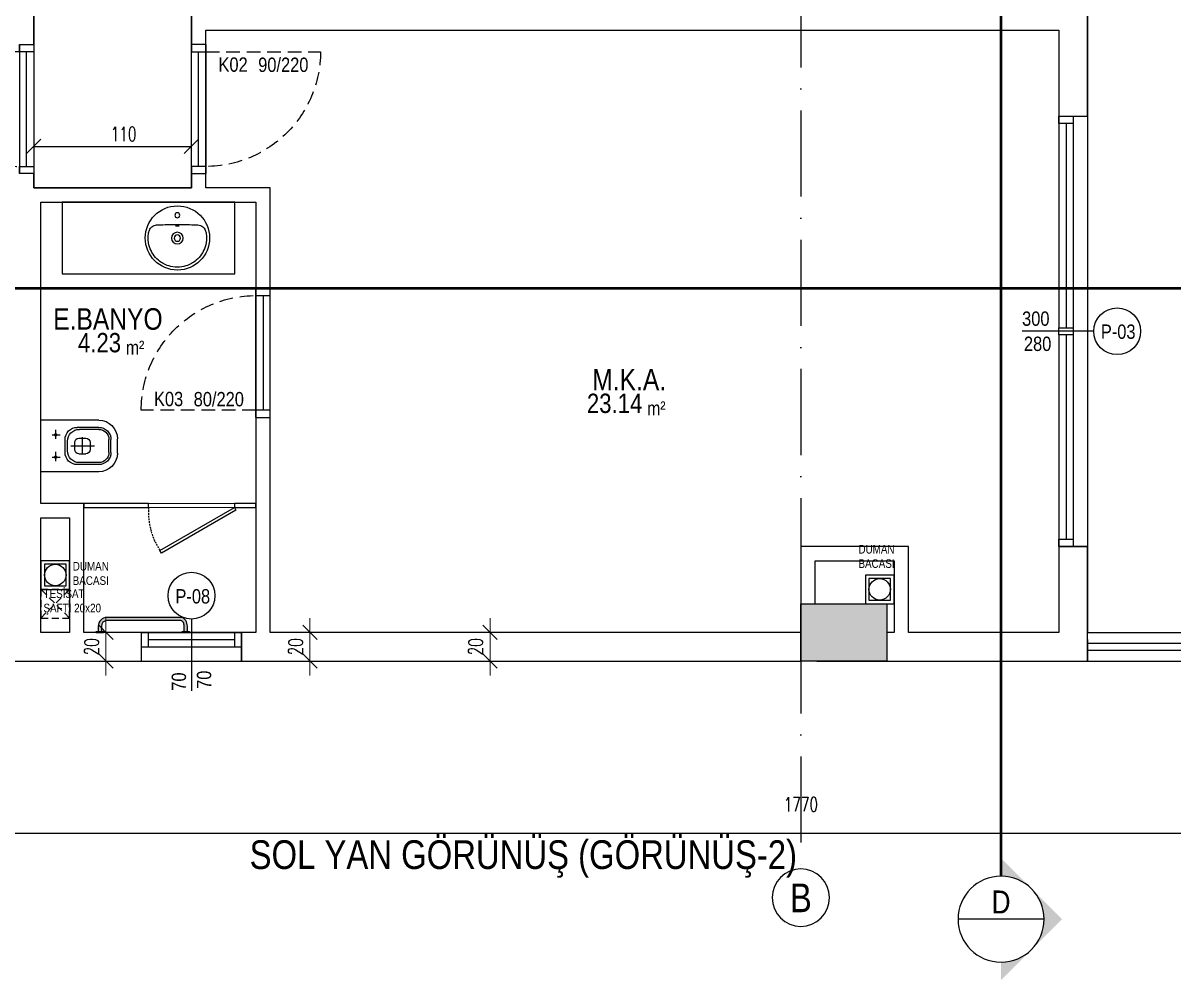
# Model space of a CAD drawing. Header units: millimetres. Extents: x 82776 to 137242, y 11666 to 27998.
# Drawn here: x 99342 to 100144, y 12901 to 13568 of the extents above; entities that cross this region are included whole.
import ezdxf
from ezdxf.enums import TextEntityAlignment as Align
from ezdxf.xclip import XClip

# ---------------------------------------------------------------- set-up
doc = ezdxf.new("R2010")
doc.units = ezdxf.units.MM
doc.header["$XCLIPFRAME"] = 0
for name, pattern in [('( Hidden )', [0.375, 0.25, -0.125]), ('ACAD_ISO10W100', [18, 12, -3, 0, -3]), ('DASHED', [15, 10, -5]), ('GC5102G0200$0$HIDDEN', [9.525, 6.35, -3.175])]:
    doc.linetypes.add(name, pattern=pattern)
doc.layers.add('0_IFC_Area', color=100, linetype='Continuous', plot=False)
for name, color, linetype in [('0_IFC_Dimension_Exterior_50', 253, 'Continuous'), ('0_IFC_Dimension_Interior_Horizontal_50', 253, 'Continuous'), ('0_IFC_Door_Text', 11, 'Continuous'), ('0_IFC_Elevation_3', 21, 'Continuous'), ('0_IFC_Elevation_5', 252, 'Continuous'), ('0_IFC_Grid', 14, 'ACAD_ISO10W100'), ('0_IFC_Grid_Text_100', 14, 'Continuous'), ('0_IFC_Hatch_Structure', 251, 'Continuous'), ('0_IFC_Notation_Section_50', 10, 'Continuous'), ('0_IFC_Room_Text(No)_50', 12, 'Continuous'), ('0_IFC_Text_Explanation_50', 231, 'Continuous'), ('0_IFC_Window_Text', 60, 'Continuous'), ('1_IFC_Concrete_Section', 50, 'Continuous'), ('1_IFC_Door', 83, 'Continuous'), ('2_IFC_Handrail', 181, 'Continuous'), ('2_IFC_Wall', 130, 'Continuous'), ('3_IFC_Window', 136, 'Continuous'), ('5_IFC_Mechanical_Shaft', 132, 'Continuous'), ('6_IFC_Furniture_WC', 64, 'Continuous'), ('6_IFC_Medical_Furniture', 187, 'Continuous')]:
    doc.layers.add(name, color=color, linetype=linetype)
doc.layers.add('0_IFC_Dimension_Interior_Vertical_50', color=253, linetype='Continuous', lineweight=0)
doc.styles.add('ARIAL-NARROW', font='ARIALN.TTF')
doc.styles.add('IFC_TEXT', font='ARIALN.TTF')
doc.styles.add('IFC_TEXT_DIM', font='romans.shx', dxfattribs={"width": 0.7})
doc.dimstyles.new('IFC_Dim50', dxfattribs={"dimtxt": 10, "dimasz": 10, "dimexe": 0.00125, "dimexo": 0.000625, "dimgap": 5, "dimtad": 1, "dimdec": 4, "dimrnd": 0.5, "dimzin": 9, "dimtxsty": 'IFC_TEXT_DIM', "dimblk": 'OBLIQUE', "dimcen": -2.5, "dimclrd": 256, "dimclre": 256, "dimclrt": 256, "dimazin": 0, "dimtfac": 1, "dimtdec": 4, "dimtix": 1, "dimtmove": 1, "dimatfit": 3, "dimfxl": 5, "dimfxlon": 1, "dimtfillclr": 256, "dimlwd": -1, "dimlwe": 5, "dimarcsym": 0})

# ---------------------------------------------------------------- blocks, each defined once
blk = doc.blocks.new('E-F_STR')
at = {"layer": '0_IFC_Hatch_Structure', "transparency": 33554687}
h = blk.add_hatch(dxfattribs=at)
h.set_pattern_fill('ANSI33', color=256, angle=90)
h.set_pattern_definition([(135, (-98472.608, -14205.3425), (-4.49012806, -4.49012806), []), (135, (-98472.608, -14200.8524), (-4.49012806, -4.49012806), [3.175, -1.5875])])
h.paths.add_polyline_path([(1770, 0), (1730, 0), (1730, 60), (1770, 60)])
h.paths.add_polyline_path([(915, 40), (915, 0), (855, 0), (855, 40)])
h.paths.add_polyline_path([(0, 0), (40, 0), (40, 60), (0, 60)])
h.paths.add_polyline_path([(0, 690), (40, 690), (40, 750), (0, 750)])
h.paths.add_polyline_path([(0, 1170), (40, 1170), (40, 1230), (0, 1230)])
h.paths.add_polyline_path([(855, 1190), (855, 1230), (915, 1230), (915, 1190)])
h.paths.add_polyline_path([(915, 750), (915, 710), (855, 710), (855, 750)])
h.paths.add_polyline_path([(1770, 690), (1730, 690), (1730, 750), (1770, 750)])
h.paths.add_polyline_path([(1770, 1170), (1730, 1170), (1730, 1230), (1770, 1230)])
at = {"layer": '1_IFC_Concrete_Section'}
blk.add_lwpolyline([(915, 40), (915, 0), (855, 0), (855, 40)], close=True, dxfattribs=at)
blk = doc.blocks.new('DUMAN BACASI')
at = {"layer": '0_IFC_Elevation_5'}
blk.add_lwpolyline([(-17.5, -2), (-17.5, -17), (-2.5, -17), (-2.5, -2)], close=True, dxfattribs=at)
blk.add_circle((-10, -9.5), 7.5, dxfattribs=at)
at = {"layer": '2_IFC_Wall'}
blk.add_lwpolyline([(-20, -19.5), (0, -19.5), (0, 0.5), (-20, 0.5)], close=True, dxfattribs=at)
blk = doc.blocks.new('E-F_K1_SAFT')
at = {"layer": '5_IFC_Mechanical_Shaft', "linetype": '( Hidden )', "ltscale": 20, "transparency": 33554687}
blk.add_lwpolyline([(295, -530), (315, -530), (315, -510), (295, -510)], close=True, dxfattribs=at)
for points in [[(295, -530), (315, -510)], [(315, -530), (295, -510)]]:
    blk.add_lwpolyline(points, dxfattribs=at)
at = {"rotation": 179.9999999999864}
for p in [(295, -509.5), (870, -519.5)]:
    blk.add_blockref('DUMAN BACASI', p, dxfattribs=at)
at = {"layer": '0_IFC_Text_Explanation_50', "char_height": 6, "attachment_point": 1, "style": 'IFC_TEXT'}
for insert in [(865.19, -479.02), (317.18, -490.87)]:
    blk.add_mtext_dynamic_manual_height_columns('\\pxql;DUMAN\\PBACASI', width=93.331, gutter_width=12.5, heights=[0], dxfattribs=dict(at, insert=insert))
at = {"layer": '0_IFC_Text_Explanation_50', "insert": (296.81, -510), "char_height": 6, "attachment_point": 1, "rotation": 359.97974, "style": 'IFC_TEXT'}
blk.add_mtext_dynamic_manual_height_columns('\\pxql;TESİSAT \\PŞAFTI 20x20', width=93.331, gutter_width=12.5, heights=[0], dxfattribs=at)
blk = doc.blocks.new('*U478')
at = {"layer": '0_IFC_Room_Text(No)_50'}
h = blk.add_hatch(color=256, dxfattribs=at)
h.paths.add_polyline_path([(-1061, 0), (-530, -530, -0.414214), (-530, 530)])
h.paths.add_polyline_path([(-530, 530, -0.198912), (0, 750), (0, 1061)])
h.paths.add_polyline_path([(-530, -530), (0, -1061), (0, -750, -0.198912)])
at = {"layer": '0_IFC_Room_Text(No)_50', "linetype": 'Continuous'}
blk.add_line((-750, 0), (750, 0), dxfattribs=at)
blk.add_circle((0, 0), 750, dxfattribs=at)
at = {"layer": '0_IFC_Room_Text(No)_50', "style": 'IFC_TEXT'}
blk.add_attdef('NO', text='', height=400, dxfattribs=at).set_placement((0, 100), align=Align.CENTER)
for p in [(0, -100), (0, -374)]:
    blk.add_attdef('SHEET', text='', height=200, dxfattribs=at).set_placement(p, align=Align.TOP_CENTER)
blk = doc.blocks.new('E-F_KESIT YERLERI')
at = {"layer": '0_IFC_Notation_Section_50', "linetype": 'DASHED', "ltscale": 3, "const_width": 2}
for points in [[(-121.72, -189.35), (-121.72, 1340.65)], [(-1266.36, 220.65), (803.64, 220.65)]]:
    blk.add_lwpolyline(points, dxfattribs=at)
ref = blk.add_blockref('*U478', (-121.72, -219.35), dxfattribs=dict(xscale=-0.0400000000259542, yscale=0.0400000000259542, zscale=0.0400000000259542))
ref.add_attrib('NO', 'D', dxfattribs={"layer": '0_IFC_Room_Text(No)_50', "height": 16, "style": 'IFC_TEXT'}).set_placement((-121.72, -215.35), align=Align.CENTER)
at = {"layer": '0_IFC_Notation_Section_50', "transparency": 33554687, "insert": (-645.8, -164.35), "char_height": 20, "attachment_point": 1, "style": 'IFC_TEXT'}
blk.add_mtext_dynamic_manual_height_columns('\\pxql;SOL YAN GÖRÜNÜŞ (GÖRÜNÜŞ-2)', width=515.9971, gutter_width=12.5, heights=[0], dxfattribs=at)
blk = doc.blocks.new('*U1504')
at = {"layer": '0_IFC_Hatch_Structure'}
blk.add_lwpolyline([(0, 0), (-90, 0)], dxfattribs=at)
at = {"layer": '1_IFC_Door', "linetype": 'GC5102G0200$0$HIDDEN', "ltscale": 1.5}
blk.add_lwpolyline([(-5, 0), (-5, 80)], dxfattribs=at)
at = {"layer": '1_IFC_Door'}
for points in [[(-85, 0), (-85, -10), (-90, -10), (-90, 0), (-85, 0)], [(-85, -5), (-5, -5), (-5, 0), (-85, 0)]]:
    blk.add_lwpolyline(points, dxfattribs=at)
blk.add_lwpolyline([(-5, -10), (-5, 0), (0, 0), (0, -10)], close=True, dxfattribs=at)
at = {"layer": '1_IFC_Door', "linetype": 'GC5102G0200$0$HIDDEN', "ltscale": 1.5}
blk.add_arc((-5, 0), 80, 90, 180, dxfattribs=at)
blk = doc.blocks.new('*U348')
blk.add_wipeout([(-40, 0), (-40, -50), (80.28, -50), (80.28, 0)]).dxf.layer = '6_IFC_Furniture_WC'
at = {"layer": '6_IFC_Furniture_WC'}
blk.add_lwpolyline([(-40, 0), (80.28, 0), (80.28, -50), (-40, -50)], close=True, dxfattribs=at)
blk.add_wipeout([(22.35, -24.94), (21.92, -29.31), (20.65, -33.51), (18.58, -37.39), (15.79, -40.79), (12.4, -43.57), (8.52, -45.64), (4.32, -46.92), (-0.05, -47.35), (-4.43, -46.93), (-8.63, -45.65), (-12.51, -43.58), (-15.91, -40.79), (-18.7, -37.4), (-20.77, -33.52), (-22.05, -29.31), (-22.48, -24.94), (-22.05, -20.57), (-20.77, -16.36), (-18.7, -12.48), (-15.91, -9.09), (-12.51, -6.3), (-8.63, -4.23), (-4.43, -2.95), (-0.05, -2.52), (4.32, -2.96), (8.52, -4.23), (12.4, -6.31), (15.79, -9.09), (18.58, -12.49), (20.65, -16.36), (21.92, -20.57)])
at = {"layer": '6_IFC_Furniture_WC', "transparency": 33554687}
for centre, radius in [((0, -9.1), 1.75), ((0, -25), 4.09), ((0, -25), 2.25)]:
    blk.add_circle(centre, radius, dxfattribs=at)
for centre, radius, start, end in [((-0.06, -24.94), 22.41, 270.15806, 269.78442), ((-13.46, -23.08), 7.33, 90.36626, 118.81175), ((1.99, -572.43), 556.9, 90.20479, 91.59511), ((-1.99, -572.43), 556.9, 88.40489, 89.79521), ((13.46, -23.08), 7.33, 61.18825, 89.63374), ((-0.04, -25.02), 20.29, 169.73903, 180.20517), ((-11.41, -22.6), 8.67, 154.51138, 172.0909), ((-14.24, -21.69), 5.74, 118.76137, 150.62501), ((14.24, -21.69), 5.74, 29.37499, 61.23863), ((11.41, -22.6), 8.67, 7.9091, 25.48862), ((0.04, -25.02), 20.29, 359.79483, 10.26097), ((0.07, -24.98), 20.4, 180.13244, 197.48669), ((-0.08, -25.05), 20.23, 197.41634, 229.82642), ((0.08, -25.05), 20.23, 310.17358, 342.58366), ((-0.07, -24.98), 20.4, 342.51331, 359.86756), ((0.02, -24.98), 20.34, 229.74643, 252.69384), ((0.01, -25.05), 20.27, 252.65288, 269.97242), ((-0.01, -25.05), 20.27, 270.02758, 287.34712), ((-0.02, -24.98), 20.34, 287.30616, 310.25357)]:
    blk.add_arc(centre, radius, start, end, dxfattribs=at)
blk.add_ellipse((-0.01, -16.36), major_axis=(-1.19, 0), ratio=0.133501, dxfattribs=at)
blk = doc.blocks.new('*U362')
blk.add_wipeout([(0, 110), (0, -10), (90, -10), (90, 110)]).dxf.layer = '6_IFC_Furniture_WC'
at = {"layer": '6_IFC_Furniture_WC', "color": 252, "lineweight": 0, "true_color": 0x939598}
blk.add_lwpolyline([(90, -10), (0, -10), (0, 110), (90, 110)], close=True, dxfattribs=at)
at = {"layer": '6_IFC_Furniture_WC'}
for points in [[(90, 65), (90, 110), (87, 110), (87, 65)], [(85.27, 4), (55.27, 55.96), (57, 56.96), (87, 5)], [(90, -10), (90, 5), (87, 5), (87, -10)]]:
    blk.add_lwpolyline(points, close=True, dxfattribs=at)
at = {"layer": '6_IFC_Furniture_WC', "color": 252, "lineweight": 0, "true_color": 0x939598}
blk.add_lwpolyline([(87, 65), (87, 5)], dxfattribs=at)
at = {"layer": '6_IFC_Furniture_WC', "linetype": '( Hidden )', "ltscale": 5}
blk.add_arc((84.6, 13.96), 51.1, 87.30852, 122.69148, dxfattribs=at)
blk = doc.blocks.new('IFC_KLOZET')
blk.add_wipeout([(-18, 0), (18, 0), (18, -40.35), (18, -40.35), (17.95, -41.27), (17.9, -41.81), (17.6, -43.5), (16.51, -46.28), (15.18, -48.38), (14.47, -49.21), (14.19, -49.54), (12.92, -50.64), (12.19, -51.18), (11.5, -51.6), (10.02, -52.33), (8.68, -52.8), (7.64, -53.07), (6.85, -53.22), (6.19, -53.29), (5.31, -53.35), (-5, -53.35), (-6.46, -53.26), (-7.8, -53.03), (-9.49, -52.53), (-9.98, -52.34), (-10.98, -51.87), (-11.97, -51.28), (-13.44, -50.15), (-13.71, -49.96), (-14.2, -49.48), (-15.06, -48.5), (-15.97, -47.22), (-17.03, -45.04), (-17.5, -43.67), (-17.76, -42.49), (-17.9, -41.27), (-18, -40.35)]).dxf.layer = '6_IFC_Furniture_WC'
at = {"layer": '6_IFC_Furniture_WC'}
for p, q in [((-18, -40.35), (-18, 0)), ((18, -40.35), (18, 0)), ((-7.75, -7.81), (-7.75, -13.52)), ((7.75, -7.81), (7.75, -13.52)), ((-5, -10.35), (-11.35, -10.35)), ((10.5, -10.35), (4.15, -10.35)), ((4.5, -16.85), (-4.5, -16.85)), ((3.3, -18.53), (-3.3, -18.53)), ((2.38, -23.55), (-2.38, -23.55)), ((0, -20.91), (0, -37.32)), ((-13, -40.35), (-13, -25.35)), ((-11.6, -40.35), (-11.6, -26.83)), ((5.46, -28.95), (-6.14, -28.95)), ((-5.38, -26.55), (-5.38, -31.35)), ((5.38, -26.55), (5.38, -31.35)), ((11.6, -40.35), (11.6, -26.83)), ((13, -40.35), (13, -25.35)), ((-2.38, -34.35), (2.38, -34.35)), ((4.5, -47.45), (-4.5, -47.45)), ((5, -53.35), (-5, -53.35)), ((4.5, -48.85), (-4.5, -48.85))]:
    blk.add_line(p, q, dxfattribs=at)
blk.add_lwpolyline([(18, 0), (-18, 0)], dxfattribs=at)
for centre in [(-7.75, -10.35), (7.75, -10.35)]:
    blk.add_circle(centre, 0.75, dxfattribs=at)
for centre, radius, start, end in [((-7.75, -10.35), 0.75, 90, 270), ((-7.75, -10.35), 0.75, 270, 90), ((7.75, -10.35), 0.75, 90, 270), ((7.75, -10.35), 0.75, 270, 90), ((-4.5, -25.35), 8.5, 90, 180), ((-3.3, -26.83), 8.3, 90, 180), ((-2.38, -26.55), 3, 90, 180), ((2.38, -26.55), 3, 0, 90), ((3.3, -26.83), 8.3, 0, 90), ((4.5, -25.35), 8.5, 0, 90), ((-2.38, -31.35), 3, 180, 270), ((2.38, -31.35), 3, 270, 0), ((-5, -40.35), 13, 180, 270), ((-4.5, -40.35), 8.5, 180, 270), ((-4.5, -40.35), 7.1, 180, 270), ((4.5, -40.35), 8.5, 270, 0), ((4.5, -40.35), 7.1, 270, 0), ((5, -40.35), 13, 270, 0)]:
    blk.add_arc(centre, radius, start, end, dxfattribs=at)
blk = doc.blocks.new('IFC_VITRA TUTUNMA BARI 60CM')
at = {"layer": '6_IFC_Medical_Furniture', "true_color": 0xffffff}
h = blk.add_hatch(color=7, dxfattribs=at)
h.dxf.hatch_style = 1
h.paths.add_polyline_path([(1.42, -28.02), (1.85, -27.29), (2.11, -26.52), (2.2, -25.73), (2.2, 25.73, 0.414214), (-3.9, 31.83), (-7.5, 31.83), (-7.5, 29.63), (-3.9, 29.63, -0.414214), (0, 25.73), (0, -25.73), (-0.07, -26.17), (-0.25, -26.57), (-0.54, -26.94), (-0.92, -27.28), (-1.39, -27.58), (-1.94, -27.83), (-2.56, -28.01), (-3.22, -28.13), (-3.9, -28.17), (-7.5, -28.17), (-7.5, -30.37), (-3.9, -30.37), (-2.83, -30.3), (-1.79, -30.09), (-0.82, -29.74), (0.06, -29.27), (0.81, -28.69)])
h.paths.add_polyline_path([(-7.6, 28.13, 0.414214), (-7.5, 28.23), (-7.5, 33.24, 0.414214), (-7.6, 33.34), (-8.2, 33.34), (-8.2, 28.13)])
h.paths.add_polyline_path([(-7.6, -31.87, 0.414214), (-7.5, -31.77), (-7.5, -26.76, 0.414214), (-7.6, -26.66), (-8.2, -26.66), (-8.2, -31.87)])
at = {"layer": '6_IFC_Medical_Furniture'}
for p, q in [((-8.2, 33.34), (-8.2, 28.13)), ((-8.2, 33.34), (-7.6, 33.34)), ((-7.5, 33.24), (-7.5, 28.23)), ((-8.2, 28.13), (-7.6, 28.13)), ((-3.9, 31.83), (-7.5, 31.83)), ((-3.9, 29.63), (-7.5, 29.63)), ((0, -25.73), (0, 25.73)), ((2.2, -25.73), (2.2, 25.73)), ((-8.2, -26.66), (-7.6, -26.66)), ((-8.2, -26.66), (-8.2, -31.87)), ((-8.2, -31.87), (-7.6, -31.87)), ((-7.5, -26.76), (-7.5, -31.77)), ((-7.5, -28.17), (-3.9, -28.17)), ((-7.5, -30.37), (-3.9, -30.37)), ((2.11, -26.52), (2.2, -25.73))]:
    blk.add_line(p, q, dxfattribs=at)
for points in [[(-3.9, -28.17), (-3.22, -28.13), (-2.56, -28.01), (-1.94, -27.83), (-1.39, -27.58), (-0.92, -27.28), (-0.54, -26.94), (-0.25, -26.57), (-0.07, -26.17), (0, -25.73)], [(-3.9, -30.37), (-2.83, -30.3), (-1.79, -30.09), (-0.82, -29.74), (0.06, -29.27), (0.81, -28.69), (1.42, -28.02), (1.85, -27.29), (2.11, -26.52)]]:
    blk.add_lwpolyline(points, dxfattribs=at)
for centre, radius, start, end in [((-7.6, 33.24), 0.1, 0, 90), ((-7.6, 28.23), 0.1, 270, 0), ((-3.9, 25.73), 6.1, 0, 90), ((-3.9, 25.73), 3.9, 0, 90), ((-7.6, -26.76), 0.1, 0, 90), ((-7.6, -31.77), 0.1, 270, 0)]:
    blk.add_arc(centre, radius, start, end, dxfattribs=at)
blk = doc.blocks.new('E_K1_PLAN')
at = {"layer": '0_IFC_Elevation_3'}
for points in [[(1055, 15), (1055, 0), (1770, 0), (1770, 1230), (1055, 1230)], [(1055, 20), (1750, 20), (1750, 1210), (1055, 1210)]]:
    blk.add_lwpolyline(points, dxfattribs=at)
at = {"layer": '2_IFC_Handrail'}
for points in [[(1055, 12.5), (1500, 12.5)], [(1055, 7.5), (1500, 7.5)]]:
    blk.add_lwpolyline(points, dxfattribs=at)
at = {"layer": '2_IFC_Wall'}
for points in [[(320, 430), (320, 590)], [(430, 550), (430, 430)], [(430, 340), (430, 330), (320, 330)], [(320, 330), (320, 340)], [(855, 20), (485, 20), (485, 169.9)], [(865, 40), (865, 70), (920, 70), (920, 20), (915, 20)]]:
    blk.add_lwpolyline(points, dxfattribs=at)
blk.add_lwpolyline([(345, 20), (325, 20), (325, 100), (345, 100)], close=True, dxfattribs=at)
at = {"transparency": 33554687, "rotation": 90}
blk.add_blockref('*U1504', (310, 430), dxfattribs=at)
at = {"transparency": 33554687}
for p, xscale, rotation in [((440, 430), -1, 270), ((475, 169.9), -1.00000000000001, 90)]:
    blk.add_blockref('*U1504', p, dxfattribs=dict(at, xscale=xscale, rotation=rotation))
at = {"xscale": -1}
blk.add_blockref('*U348', (420.14, 320), dxfattribs=at)
at = {"xscale": -1.000000000000006, "rotation": 90}
blk.add_blockref('IFC_KLOZET', (325, 150), dxfattribs=at)
at = {"rotation": 90}
blk.add_blockref('*U362', (465, 20), dxfattribs=at)
at = {"layer": '2_IFC_Wall'}
for points in [[(915, 0), (1055, 0), (1055, 1230), (0, 1230), (0, 870)], [(0, 769.96), (0, 0), (855, 0)], [(440, 430), (440, 440), (1035, 440), (1035, 20), (930, 20), (930, 80), (855, 80), (855, 40)], [(485, 259.9), (485, 330), (440, 330), (440, 340)], [(475, 169.9), (475, 20), (355, 20), (355, 110), (325, 110), (325, 320), (475, 320), (475, 259.9)]]:
    blk.add_lwpolyline(points, dxfattribs=at)
at = {"rotation": 90}
blk.add_blockref('IFC_VITRA TUTUNMA BARI 60CM', (396.77, 28.2), dxfattribs=at)
blk = doc.blocks.new('0_IFC_DOOR_TAG_50')
at = {"layer": '0_IFC_Door_Text', "style": 'IFC_TEXT'}
for tag, p in [('DOOR_TYPE', (0, 0)), ('DOOR_SIZE', (27.7, 0))]:
    blk.add_attdef(tag, p, '', height=10, dxfattribs=at)
blk = doc.blocks.new('E_K1_KAPI POZU')
at = {"transparency": 33554687}
ref = blk.add_blockref('0_IFC_DOOR_TAG_50', (-848.38, 860.44), dxfattribs=dict(at, xscale=-1, rotation=180))
ref.add_attrib('DOOR_TYPE', 'K01', (-848.38, 850.57), dxfattribs={"layer": '0_IFC_Door_Text', "height": 10, "style": 'IFC_TEXT'})
ref.add_attrib('DOOR_SIZE', '100/220', (-820.67, 850.44), dxfattribs={"layer": '0_IFC_Door_Text', "height": 10, "style": 'IFC_TEXT'})
ref = blk.add_blockref('0_IFC_DOOR_TAG_50', (-430.51, 748.56), dxfattribs=dict(at, xscale=-1, rotation=180))
ref.add_attrib('DOOR_TYPE', 'K02', (-430.51, 738.69), dxfattribs={"layer": '0_IFC_Door_Text', "height": 10, "style": 'IFC_TEXT'})
ref.add_attrib('DOOR_SIZE', '90/220', (-402.81, 738.56), dxfattribs={"layer": '0_IFC_Door_Text', "height": 10, "style": 'IFC_TEXT'})
ref = blk.add_blockref('0_IFC_DOOR_TAG_50', (-639.25, 671.32), dxfattribs=dict(at, xscale=-1, rotation=180))
ref.add_attrib('DOOR_TYPE', 'K03', (-639.25, 661.45), dxfattribs={"layer": '0_IFC_Door_Text', "height": 10, "style": 'IFC_TEXT'})
ref.add_attrib('DOOR_SIZE', '80/220', (-611.55, 661.32), dxfattribs={"layer": '0_IFC_Door_Text', "height": 10, "style": 'IFC_TEXT'})
ref = blk.add_blockref('0_IFC_DOOR_TAG_50', (-431.26, 631.16), dxfattribs=dict(at, xscale=-1, rotation=180))
ref.add_attrib('DOOR_TYPE', 'K02', (-431.26, 621.29), dxfattribs={"layer": '0_IFC_Door_Text', "height": 10, "style": 'IFC_TEXT'})
ref.add_attrib('DOOR_SIZE', '90/220', (-403.56, 621.16), dxfattribs={"layer": '0_IFC_Door_Text', "height": 10, "style": 'IFC_TEXT'})
ref = blk.add_blockref('0_IFC_DOOR_TAG_50', (-636.93, 420.86), dxfattribs=dict(at, xscale=-1, rotation=180))
ref.add_attrib('DOOR_TYPE', 'K02', (-636.93, 410.99), dxfattribs={"layer": '0_IFC_Door_Text', "height": 10, "style": 'IFC_TEXT'})
ref.add_attrib('DOOR_SIZE', '90/220', (-609.23, 410.86), dxfattribs={"layer": '0_IFC_Door_Text', "height": 10, "style": 'IFC_TEXT'})
ref = blk.add_blockref('0_IFC_DOOR_TAG_50', (-431.16, 420.86), dxfattribs=dict(at, xscale=-1, rotation=180))
ref.add_attrib('DOOR_TYPE', 'K02', (-431.16, 410.99), dxfattribs={"layer": '0_IFC_Door_Text', "height": 10, "style": 'IFC_TEXT'})
ref.add_attrib('DOOR_SIZE', '90/220', (-403.46, 410.86), dxfattribs={"layer": '0_IFC_Door_Text', "height": 10, "style": 'IFC_TEXT'})
ref = blk.add_blockref('0_IFC_DOOR_TAG_50', (-476.15, 187.65), dxfattribs=dict(at, xscale=-1, rotation=180))
ref.add_attrib('DOOR_TYPE', 'K03', (-476.15, 177.78), dxfattribs={"layer": '0_IFC_Door_Text', "height": 10, "style": 'IFC_TEXT'})
ref.add_attrib('DOOR_SIZE', '80/220', (-448.45, 177.65), dxfattribs={"layer": '0_IFC_Door_Text', "height": 10, "style": 'IFC_TEXT'})
blk = doc.blocks.new('0_IFC_ROOM_TEXT_50')
at = {"layer": '0_IFC_Room_Text(No)_50', "insert": (13.22, -40.02), "char_height": 9.625, "attachment_point": 1, "style": 'IFC_TEXT'}
blk.add_mtext_dynamic_manual_height_columns('m²', width=16.6949, gutter_width=6.88, heights=[0], dxfattribs=at)
at = {"layer": '0_IFC_Room_Text(No)_50', "style": 'IFC_TEXT'}
blk.add_attdef('ROOM_NUMBER', text='', height=7.7, dxfattribs=at).set_placement((0.68, -10.73), align=Align.CENTER)
blk.add_attdef('ROOM_NAME', text='', height=13.47, dxfattribs=at).set_placement((0.68, -24.84), align=Align.MIDDLE_CENTER)
blk.add_attdef('AREA', text='', height=13.47, dxfattribs=at).set_placement((9.85, -49.66), align=Align.RIGHT)
at = {"layer": '0_IFC_Text_Explanation_50', "style": 'IFC_TEXT', "flags": 1}
for tag, p in [('DÖŞEME:', (-41.09, -64.38)), ('DUVAR:', (-41.09, -75.48)), ('TAVAN:', (-41.09, -86.74))]:
    blk.add_attdef(tag, p, '', height=7.7, dxfattribs=at)
blk = doc.blocks.new('E_K1_ALAN')
at = {"layer": '0_IFC_Area'}
for points in [[(235, 0), (930, 0), (930, 1190), (235, 1190)], [(-500, 310), (-390, 310), (-390, 685), (-500, 685)], [(-335, 0), (-335, 310), (-380, 310), (-380, 420), (215, 420), (215, 0), (110.02, 0), (109.98, 60), (35, 60), (35, 0)], [(-345, 0), (-465, 0), (-465, 90), (-495, 90), (-495, 300), (-345, 300)]]:
    blk.add_lwpolyline(points, close=True, dxfattribs=at)
ref = blk.add_blockref('0_IFC_ROOM_TEXT_50', (-448.96, 243.44))
ref.add_attrib('ROOM_NAME', 'E.BANYO', dxfattribs={"layer": '0_IFC_Room_Text(No)_50', "height": 15, "style": 'IFC_TEXT'}).set_placement((-448.27, 218.59), align=Align.MIDDLE_CENTER)
ref.add_attrib('AREA', '4.23', dxfattribs={"layer": '0_IFC_Room_Text(No)_50', "height": 13.475, "style": 'IFC_TEXT'}).set_placement((-439.11, 195.34), align=Align.RIGHT)
ref = blk.add_blockref('0_IFC_ROOM_TEXT_50', (-85.42, 201.12))
ref.add_attrib('ROOM_NAME', 'M.K.A.', dxfattribs={"layer": '0_IFC_Room_Text(No)_50', "height": 15, "style": 'IFC_TEXT'}).set_placement((-84.73, 176.28), align=Align.MIDDLE_CENTER)
ref.add_attrib('AREA', '23.14', dxfattribs={"layer": '0_IFC_Room_Text(No)_50', "height": 13.475, "style": 'IFC_TEXT'}).set_placement((-75.57, 153.02), align=Align.RIGHT)
blk = doc.blocks.new('_Oblique')
at = {"color": 0, "linetype": 'ByBlock', "lineweight": -2}
blk.add_line((-0.5, -0.5), (0.5, 0.5), dxfattribs=at)
blk = doc.blocks.new('*D3476')
at = {"layer": '0_IFC_Dimension_Interior_Horizontal_50', "lineweight": 5, "transparency": 16777216}
for p, q in [((320, -871.04), (320, -871.04)), ((430, -871.04), (430, -871.04))]:
    blk.add_line(p, q, dxfattribs=at)
at = {"layer": '0_IFC_Dimension_Interior_Horizontal_50', "transparency": 16777216}
blk.add_line((320, -871.04), (430, -871.04), dxfattribs=at)
at = {"layer": 'Defpoints', "color": 0, "transparency": 16777216}
for p in [(320, -871.04), (430, -871.04), (430, -871.04)]:
    blk.add_point(p, dxfattribs=at)
at = {"layer": '0_IFC_Dimension_Interior_Horizontal_50', "transparency": 16777216, "xscale": 10, "yscale": 10, "zscale": 10, "rotation": 180}
blk.add_blockref('_Oblique', (320, -871.04), dxfattribs=at)
at = {"layer": '0_IFC_Dimension_Interior_Horizontal_50', "transparency": 16777216, "xscale": 10, "yscale": 10, "zscale": 10}
blk.add_blockref('_Oblique', (430, -871.04), dxfattribs=at)
at = {"layer": '0_IFC_Dimension_Interior_Horizontal_50', "transparency": 16777216, "insert": (382.64, -862.43), "char_height": 10, "attachment_point": 5, "style": 'IFC_TEXT_DIM'}
blk.add_mtext('110', dxfattribs=at)
blk = doc.blocks.new('*D3492')
at = {"layer": '0_IFC_Dimension_Interior_Vertical_50', "transparency": 16777216}
for p, q in [((638.26, -1210), (638.26, -1200)), ((638.26, -1230), (638.26, -1210)), ((638.26, -1230), (638.26, -1240))]:
    blk.add_line(p, q, dxfattribs=at)
at = {"layer": '0_IFC_Dimension_Interior_Vertical_50', "lineweight": 5, "transparency": 16777216}
for p, q in [((638.26, -1210), (638.26, -1210)), ((638.26, -1230), (638.26, -1230))]:
    blk.add_line(p, q, dxfattribs=at)
at = {"layer": 'Defpoints', "color": 0, "transparency": 16777216}
for p in [(638.26, -1210), (638.26, -1210), (638.26, -1230)]:
    blk.add_point(p, dxfattribs=at)
at = {"layer": '0_IFC_Dimension_Interior_Vertical_50', "transparency": 16777216, "xscale": 10, "yscale": 10, "zscale": 10}
for p, rotation in [((638.26, -1210), 270), ((638.26, -1230), 90)]:
    blk.add_blockref('_Oblique', p, dxfattribs=dict(at, rotation=rotation))
at = {"layer": '0_IFC_Dimension_Interior_Vertical_50', "transparency": 16777216, "insert": (628.26, -1220), "char_height": 10, "attachment_point": 5, "rotation": 90, "style": 'IFC_TEXT_DIM'}
blk.add_mtext('20', dxfattribs=at)
blk = doc.blocks.new('*D3505')
at = {"layer": '0_IFC_Dimension_Interior_Vertical_50', "transparency": 16777216}
for p, q in [((512.63, -1210), (512.63, -1200)), ((512.63, -1230), (512.63, -1210)), ((512.63, -1230), (512.63, -1240))]:
    blk.add_line(p, q, dxfattribs=at)
at = {"layer": '0_IFC_Dimension_Interior_Vertical_50', "lineweight": 5, "transparency": 16777216}
for p, q in [((512.63, -1210), (512.63, -1210)), ((512.63, -1230), (512.63, -1230))]:
    blk.add_line(p, q, dxfattribs=at)
at = {"layer": 'Defpoints', "color": 0, "transparency": 16777216}
for p in [(512.63, -1210), (512.63, -1210), (512.63, -1230)]:
    blk.add_point(p, dxfattribs=at)
at = {"layer": '0_IFC_Dimension_Interior_Vertical_50', "transparency": 16777216, "xscale": 10, "yscale": 10, "zscale": 10}
for p, rotation in [((512.63, -1210), 270), ((512.63, -1230), 90)]:
    blk.add_blockref('_Oblique', p, dxfattribs=dict(at, rotation=rotation))
at = {"layer": '0_IFC_Dimension_Interior_Vertical_50', "transparency": 16777216, "insert": (502.63, -1220), "char_height": 10, "attachment_point": 5, "rotation": 90, "style": 'IFC_TEXT_DIM'}
blk.add_mtext('20', dxfattribs=at)
blk = doc.blocks.new('*D3516')
at = {"layer": '0_IFC_Dimension_Interior_Vertical_50', "transparency": 16777216}
for p, q in [((370.3, -1210), (370.3, -1200)), ((370.3, -1230), (370.3, -1210)), ((370.3, -1230), (370.3, -1240))]:
    blk.add_line(p, q, dxfattribs=at)
at = {"layer": '0_IFC_Dimension_Interior_Vertical_50', "lineweight": 5, "transparency": 16777216}
for p, q in [((370.3, -1210), (370.3, -1210)), ((370.3, -1230), (370.3, -1230))]:
    blk.add_line(p, q, dxfattribs=at)
at = {"layer": 'Defpoints', "color": 0, "transparency": 16777216}
for p in [(370.3, -1210), (370.3, -1210), (370.3, -1230)]:
    blk.add_point(p, dxfattribs=at)
at = {"layer": '0_IFC_Dimension_Interior_Vertical_50', "transparency": 16777216, "xscale": 10, "yscale": 10, "zscale": 10}
for p, rotation in [((370.3, -1210), 270), ((370.3, -1230), 90)]:
    blk.add_blockref('_Oblique', p, dxfattribs=dict(at, rotation=rotation))
at = {"layer": '0_IFC_Dimension_Interior_Vertical_50', "transparency": 16777216, "insert": (360.3, -1220), "char_height": 10, "attachment_point": 5, "rotation": 90, "style": 'IFC_TEXT_DIM'}
blk.add_mtext('20', dxfattribs=at)
blk = doc.blocks.new('0_IFC_AXIS_TEXT_100')
at = {"layer": '0_IFC_Grid_Text_100'}
blk.add_circle((0, 1000), 1000, dxfattribs=at)
at = {"layer": '0_IFC_Grid_Text_100', "style": 'IFC_TEXT'}
blk.add_attdef('AXIS_NO', text='', height=1000, dxfattribs=at).set_placement((0, 993), align=Align.MIDDLE_CENTER)
blk = doc.blocks.new('*D1858')
at = {"layer": '0_IFC_Dimension_Exterior_50', "lineweight": 5, "transparency": 16777216}
for p, q in [((0, -125), (0, -120)), ((1770, -125), (1770, -120))]:
    blk.add_line(p, q, dxfattribs=at)
at = {"layer": '0_IFC_Dimension_Exterior_50', "transparency": 16777216}
blk.add_line((0, -120), (1770, -120), dxfattribs=at)
at = {"layer": 'Defpoints', "color": 0, "transparency": 16777216}
for p in [(1770, -120), (0, -145), (1770, -145)]:
    blk.add_point(p, dxfattribs=at)
at = {"layer": '0_IFC_Dimension_Exterior_50', "transparency": 16777216, "xscale": 10, "yscale": 10, "zscale": 10, "rotation": 180}
blk.add_blockref('_Oblique', (0, -120), dxfattribs=at)
at = {"layer": '0_IFC_Dimension_Exterior_50', "transparency": 16777216, "xscale": 10, "yscale": 10, "zscale": 10}
blk.add_blockref('_Oblique', (1770, -120), dxfattribs=at)
at = {"layer": '0_IFC_Dimension_Exterior_50', "transparency": 16777216, "insert": (855, -100), "char_height": 10, "attachment_point": 5, "style": 'IFC_TEXT_DIM'}
blk.add_mtext('1770', dxfattribs=at)
blk = doc.blocks.new('*U1517')
at = {"layer": '0_IFC_Window_Text'}
blk.add_circle((35, 40.63), 16.31, dxfattribs=at)
at = {"layer": '0_IFC_Window_Text', "insert": (21.19, -25.68), "char_height": 10, "attachment_point": 1, "rotation": 90, "style": 'ARIAL-NARROW'}
blk.add_mtext_dynamic_manual_height_columns('70', width=65.1539, gutter_width=50, heights=[0], dxfattribs=at)
at = {"layer": '0_IFC_Window_Text', "style": 'ARIAL-NARROW'}
blk.add_attdef('TİP', (23.82, 35.15), '', height=10, rotation=360, dxfattribs=at)
blk.add_wipeout([(0, 15), (70, 15), (70, -5), (0, -5)]).dxf.layer = '3_IFC_Window'
at = {"layer": '0_IFC_Elevation_5'}
blk.add_lwpolyline([(0, 5), (0, -5), (70, -5), (70, 5)], dxfattribs=at)
at = {"layer": '0_IFC_Window_Text'}
blk.add_lwpolyline([(35, 24.32), (35, -25.68)], dxfattribs=at)
at = {"layer": '2_IFC_Wall'}
for points in [[(0, 15), (0, -5)], [(70, 15), (70, -5)]]:
    blk.add_lwpolyline(points, dxfattribs=at)
at = {"layer": '3_IFC_Window'}
for points in [[(0, 5), (5, 5), (5, 15), (0, 15)], [(65, 5), (70, 5), (70, 15), (65, 15)]]:
    blk.add_lwpolyline(points, close=True, dxfattribs=at)
for points in [[(0, 15), (70, 15)], [(5, 10), (65, 10)], [(5, 5), (65, 5)]]:
    blk.add_lwpolyline(points, dxfattribs=at)
at = {"layer": '0_IFC_Window_Text', "style": 'ARIAL-NARROW'}
blk.add_attdef('YUKSEKLIK', (48.75, -24.41), '', height=10, rotation=90, dxfattribs=at)
blk = doc.blocks.new('*U1519')
at = {"layer": '0_IFC_Window_Text'}
blk.add_circle((150, 40.63), 16.31, dxfattribs=at)
at = {"layer": '0_IFC_Window_Text', "insert": (136.19, -25.68), "char_height": 10, "attachment_point": 1, "rotation": 90, "style": 'ARIAL-NARROW'}
blk.add_mtext_dynamic_manual_height_columns('300', width=65.1539, gutter_width=50, heights=[0], dxfattribs=at)
at = {"layer": '0_IFC_Window_Text', "style": 'ARIAL-NARROW'}
blk.add_attdef('TİP', (155.27, 29.24), '', height=10, rotation=90, dxfattribs=at)
blk.add_wipeout([(0, 0), (300, 0), (300, 20), (0, 20)]).dxf.layer = '3_IFC_Window'
at = {"layer": '0_IFC_Elevation_5'}
blk.add_lwpolyline([(0, 10), (0, 20), (300, 20), (300, 10)], dxfattribs=at)
at = {"layer": '2_IFC_Wall'}
for points in [[(0, 0), (0, 20)], [(300, 0), (300, 20)]]:
    blk.add_lwpolyline(points, dxfattribs=at)
at = {"layer": '3_IFC_Window'}
for points in [[(0, 10), (5, 10), (5, 0), (0, 0)], [(295, 10), (300, 10), (300, 0), (295, 0)]]:
    blk.add_lwpolyline(points, close=True, dxfattribs=at)
for points in [[(5, 10), (295, 10)], [(0, 0), (300, 0)], [(5, 5), (295, 5)]]:
    blk.add_lwpolyline(points, dxfattribs=at)
blk.add_wipeout([(147.5, 0), (152.5, 0), (152.5, 10), (147.5, 10)]).dxf.layer = '3_IFC_Window'
at = {"layer": '0_IFC_Window_Text'}
blk.add_lwpolyline([(150, 24.32), (150, -25.68)], dxfattribs=at)
at = {"layer": '3_IFC_Window'}
blk.add_lwpolyline([(147.5, 10), (152.5, 10), (152.5, 0), (147.5, 0)], close=True, dxfattribs=at)
at = {"layer": '0_IFC_Window_Text', "style": 'ARIAL-NARROW'}
blk.add_attdef('YUKSEKLIK', (163.75, -24.41), '', height=10, rotation=90, dxfattribs=at)
blk = doc.blocks.new('D_K1_DOGRAMA')
at = {"rotation": 270}
blk.add_blockref('*U1519', (1035, 380), dxfattribs=at).add_auto_attribs({'YUKSEKLIK': '280', 'TİP': 'P-03'})
blk.add_blockref('*U1517', (395.01, 5)).add_auto_attribs({'YUKSEKLIK': '70', 'TİP': 'P-08'})
blk = doc.blocks.new('E_K1_IC OLCU')
at = {"layer": '0_IFC_Dimension_Interior_Horizontal_50'}
dim = blk.add_linear_dim(base=(430, -871.04068), p1=(320, -871.03943), p2=(430, -871.03943), angle=180, dimstyle='IFC_Dim50', dxfattribs=at)
dim.commit()
dim.dimension.update_dxf_attribs({"geometry": '*D3476', "text_midpoint": (382.64291, -872.43206), "dimtype": 128})
at = {"layer": '0_IFC_Dimension_Interior_Vertical_50'}
for p1, p2, picture, middle in [((370.2954, -1230), (370.2954, -1210), '*D3516', (360.2954, -1220)), ((512.63229, -1230), (512.63229, -1210), '*D3505', (502.63229, -1220)), ((638.26048, -1230), (638.26048, -1210), '*D3492', (628.26048, -1220))]:
    dim = blk.add_aligned_dim(p1=p1, p2=p2, distance=0, dimstyle='IFC_Dim50', dxfattribs=at)
    dim.commit()
    dim.dimension.update_dxf_attribs({"geometry": picture, "text_midpoint": middle})
blk = doc.blocks.new('E-F_CATI AKS')
at = {"layer": '0_IFC_Grid', "ltscale": 5}
for points in [[(855, 1375.0025), (855, -144.9975)], [(-125, 0.0025), (1900, 0.0025)]]:
    blk.add_lwpolyline(points, dxfattribs=at)
ref = blk.add_blockref('0_IFC_AXIS_TEXT_100', (855.00454, -184.9975), dxfattribs=dict(xscale=-0.02, yscale=0.02, zscale=0.02, rotation=0.0064968962269241))
ref.add_attrib('AXIS_NO', 'B', dxfattribs={"layer": '0_IFC_Grid_Text_100', "height": 20, "rotation": 0.0064969, "style": 'IFC_TEXT'}).set_placement((855.00228, -165.14318), align=Align.MIDDLE_CENTER)
at = {"layer": '0_IFC_Dimension_Exterior_50'}
dim = blk.add_linear_dim(base=(1770, -120), p1=(0, -144.9975), p2=(1770, -145), dimstyle='IFC_Dim50', dxfattribs=at)
dim.commit()
dim.dimension.update_dxf_attribs({"geometry": '*D1858', "text_midpoint": (855, -110), "dimtype": 128})

msp = doc.modelspace()

# ---------------------------------------------------------------- block references
msp.add_blockref('E_K1_PLAN', (99029.08, 13123.42))

# ---------------------------------------------------------------- next in the draw order: block references
for name, p in [('E-F_CATI AKS', (99029.08, 13123.41)), ('E_K1_ALAN', (99849.08, 13143.42)), ('E-F_K1_SAFT', (99059.08, 13683.42)), ('E_K1_KAPI POZU', (99909.08, 13123.42))]:
    msp.add_blockref(name, p)
ref = msp.add_blockref('E-F_STR', (99029.08, 13123.42))
XClip(ref).set_block_clipping_path([(-9.9999999424, -9.9999999902), (995.4610388804, 1239.9999999788)])

# ---------------------------------------------------------------- next in the draw order: block references
msp.add_blockref('D_K1_DOGRAMA', (99029.08, 13123.42))

# ---------------------------------------------------------------- next in the draw order: block references
for name, p in [('E-F_KESIT YERLERI', (100145.44, 13162.76)), ('E_K1_IC OLCU', (99029.08, 14353.42))]:
    msp.add_blockref(name, p)

doc.saveas('drawing.dxf')
